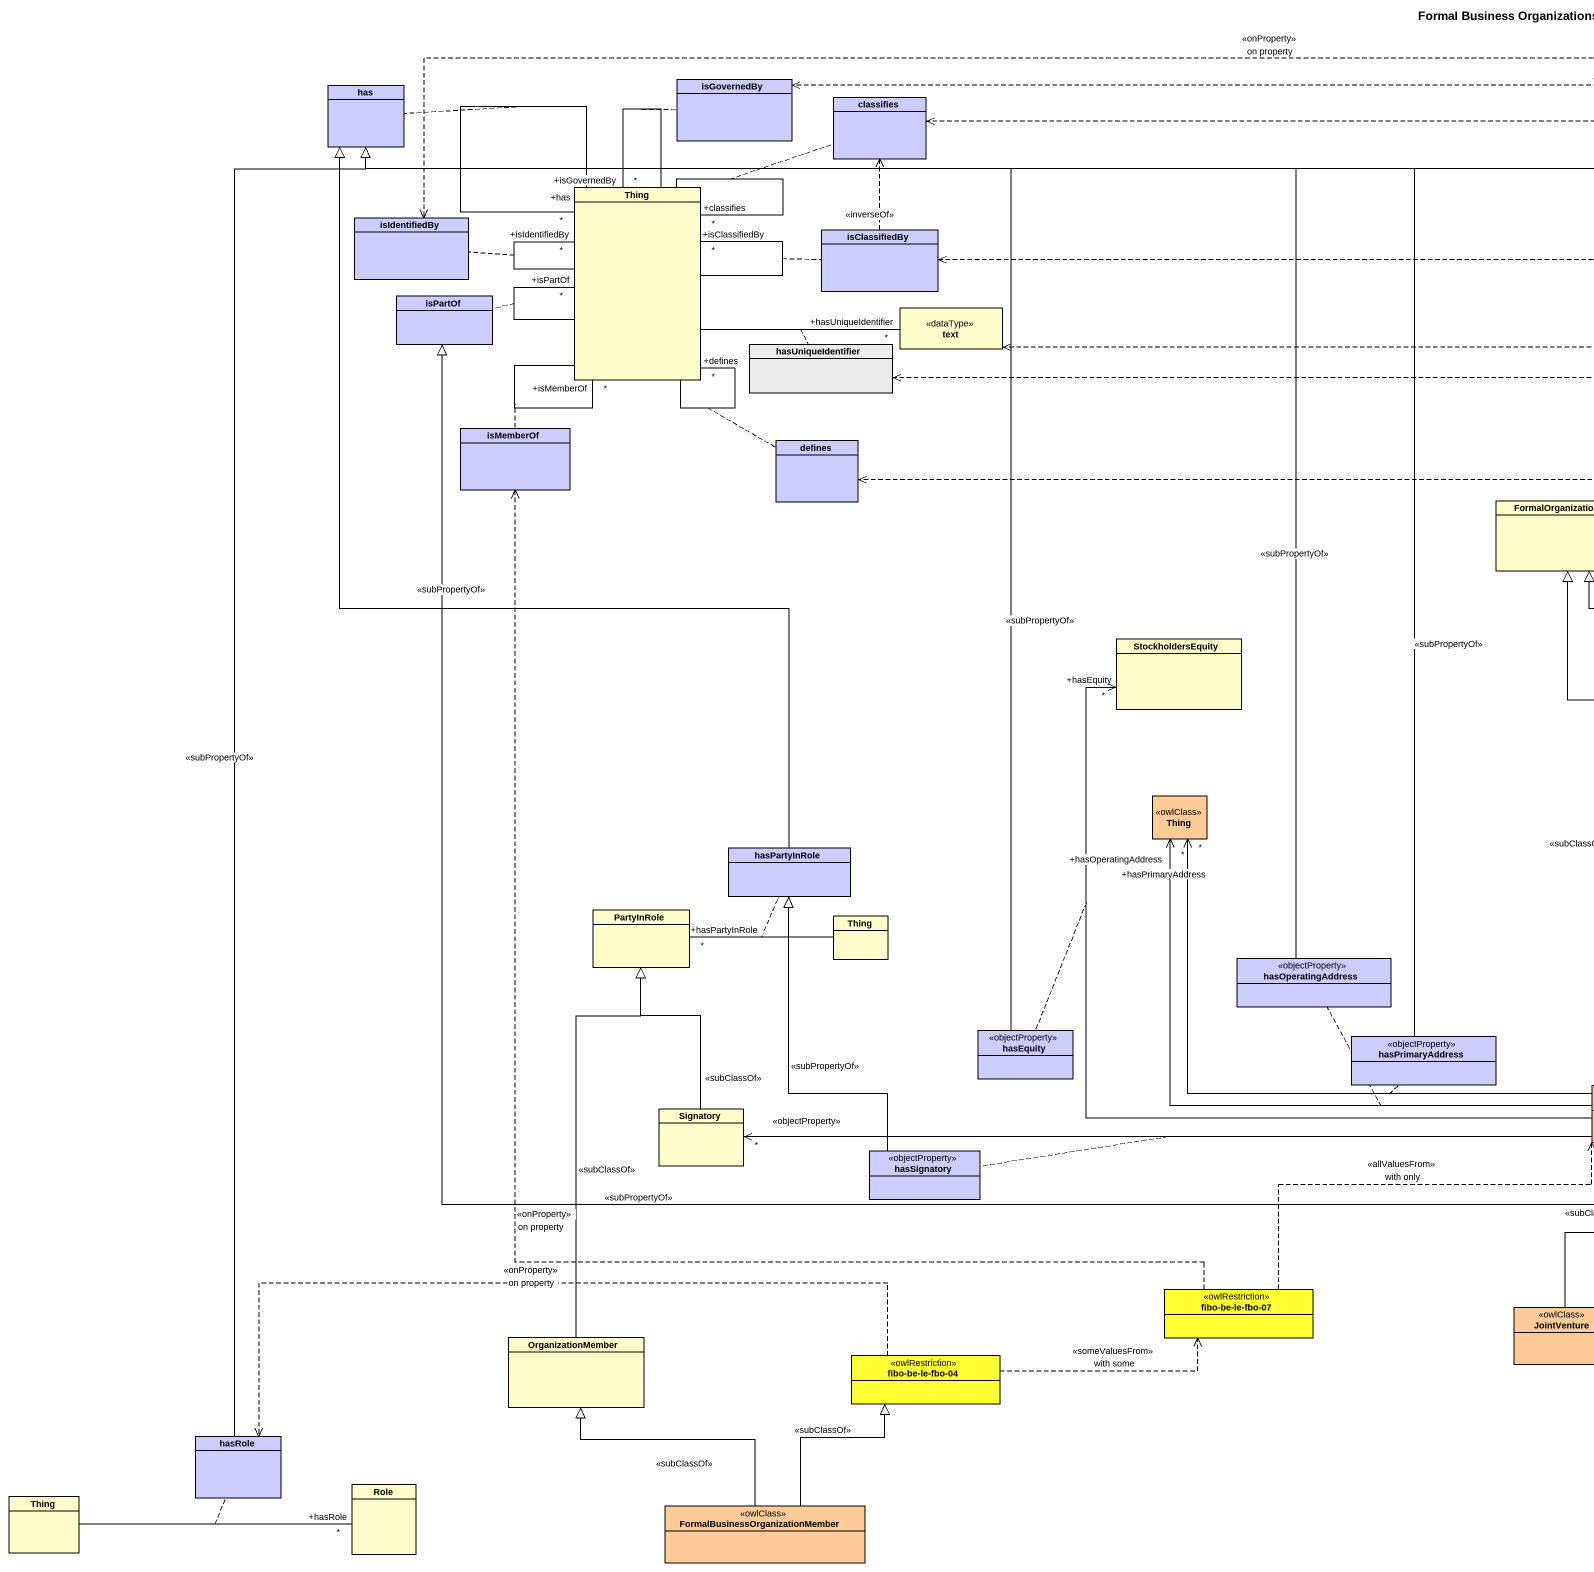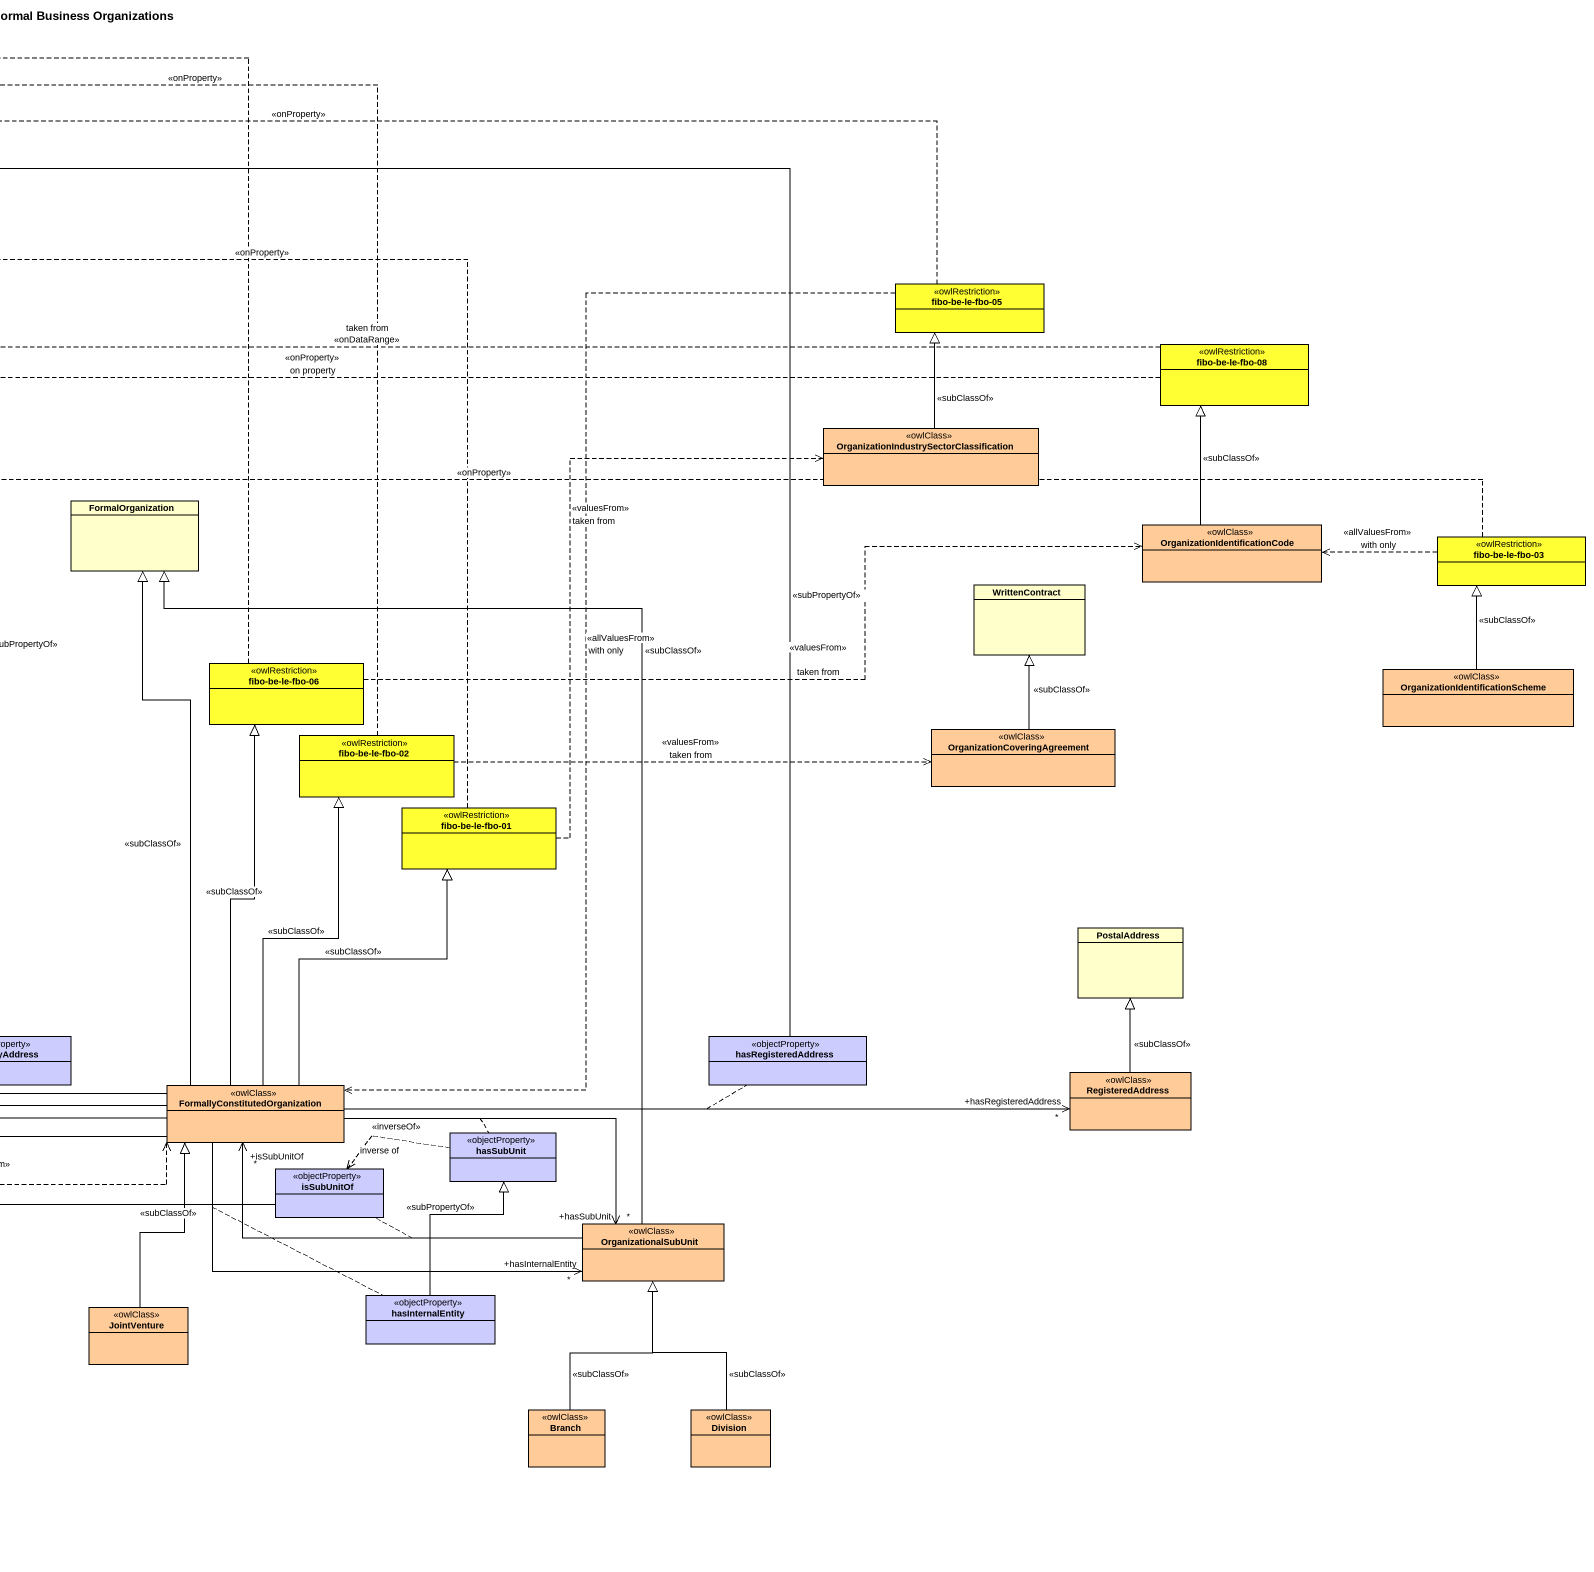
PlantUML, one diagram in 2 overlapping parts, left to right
@startuml
title Formal Business Organizations
hide circle
hide empty members
class has #CCCCFF
class isGovernedBy #CCCCFF
class classifies #CCCCFF
class Thing #FFFFCC
class isIdentifiedBy #CCCCFF
class isClassifiedBy #CCCCFF
class isPartOf #CCCCFF
class "fibo-be-le-fbo-05" as fibo_be_le_fbo_05 <<owlRestriction>> #FFFF33
class hasUniqueIdentifier #ECECEC
class text <<dataType>>
class "fibo-be-le-fbo-08" as fibo_be_le_fbo_08 <<owlRestriction>> #FFFF33
class isMemberOf #CCCCFF
class defines #CCCCFF
class "OrganizationIndustrySectorClassification" as OrganizationIndustrySectorCl <<owlClass>> #FFCC99
class FormalOrganization #FFFFCC
class "OrganizationIdentificationCode" as OrganizationIdentificationCo <<owlClass>> #FFCC99
class "fibo-be-le-fbo-03" as fibo_be_le_fbo_03 <<owlRestriction>> #FFFF33
class WrittenContract #FFFFCC
class StockholdersEquity #FFFFCC
class "fibo-be-le-fbo-06" as fibo_be_le_fbo_06 <<owlRestriction>> #FFFF33
class "OrganizationIdentificationScheme" as OrganizationIdentificationSc <<owlClass>> #FFCC99
class "OrganizationCoveringAgreement" as OrganizationCoveringAgreemen <<owlClass>> #FFCC99
class "fibo-be-le-fbo-02" as fibo_be_le_fbo_02 <<owlRestriction>> #FFFF33
class "Thing" as Thing_2 <<owlClass>> #FFCC99
class "fibo-be-le-fbo-01" as fibo_be_le_fbo_01 <<owlRestriction>> #FFFF33
class hasPartyInRole #CCCCFF
class PartyInRole #FFFFCC
class "Thing" as Thing_3 #FFFFCC
class hasOperatingAddress <<objectProperty>> #CCCCFF
class PostalAddress #FFFFCC
class hasEquity <<objectProperty>> #CCCCFF
class hasPrimaryAddress <<objectProperty>> #CCCCFF
class hasRegisteredAddress <<objectProperty>> #CCCCFF
class RegisteredAddress <<owlClass>> #FFCC99
class Signatory #FFFFCC
class "FormallyConstitutedOrganization" as FormallyConstitutedOrganizat <<owlClass>> #FFCC99
class hasSignatory <<objectProperty>> #CCCCFF
class hasSubUnit <<objectProperty>> #CCCCFF
class isSubUnitOf <<objectProperty>> #CCCCFF
class OrganizationalSubUnit <<owlClass>> #FFCC99
class "fibo-be-le-fbo-07" as fibo_be_le_fbo_07 <<owlRestriction>> #FFFF33
class JointVenture <<owlClass>> #FFCC99
class hasInternalEntity <<objectProperty>> #CCCCFF
class OrganizationMember #FFFFCC
class "fibo-be-le-fbo-04" as fibo_be_le_fbo_04 <<owlRestriction>> #FFFF33
class Branch <<owlClass>> #FFCC99
class Division <<owlClass>> #FFCC99
class hasRole #CCCCFF
class "Thing" as Thing_4 #FFFFCC
class Role #FFFFCC
class "FormalBusinessOrganizationMember" as FormalBusinessOrganizationMe <<owlClass>> #FFCC99
Thing -- "+isIdentifiedBy\n*" Thing
(Thing, Thing) .. isIdentifiedBy
Thing -- "+isGovernedBy\n*" Thing
(Thing, Thing) .. isGovernedBy
Thing -- "+isClassifiedBy\n*" Thing
(Thing, Thing) .. isClassifiedBy
Thing -- "+isMemberOf\n*" Thing
(Thing, Thing) .. isMemberOf
Thing -- "+classifies\n*" Thing
(Thing, Thing) .. classifies
Thing -- "+defines\n*" Thing
(Thing, Thing) .. defines
Thing -- "+has\n*" Thing
(Thing, Thing) .. has
Thing -- "+isPartOf\n*" Thing
(Thing, Thing) .. isPartOf
Thing -right- "+hasUniqueIdentifier\n*" text
(Thing, text) .. hasUniqueIdentifier
isClassifiedBy .up.> classifies : <<inverseOf>>
fibo_be_le_fbo_05 .left.> classifies : <<onProperty>>
fibo_be_le_fbo_05 ..> FormallyConstitutedOrganizat : <<allValuesFrom>>\nwith only
fibo_be_le_fbo_08 .left.> hasUniqueIdentifier : <<onProperty>>\non property
fibo_be_le_fbo_08 .left.> text : <<onDataRange>>\ntaken from
OrganizationIndustrySectorCl -up-|> fibo_be_le_fbo_05 : <<subClassOf>>
OrganizationIdentificationCo -up-|> fibo_be_le_fbo_08 : <<subClassOf>>
fibo_be_le_fbo_03 .left.> defines : <<onProperty>>
fibo_be_le_fbo_03 .left.> OrganizationIdentificationCo : <<allValuesFrom>>\nwith only
fibo_be_le_fbo_06 .left.> isIdentifiedBy : <<onProperty>>\non property
fibo_be_le_fbo_06 .right.> OrganizationIdentificationCo : <<valuesFrom>>\ntaken from
OrganizationIdentificationSc -up-|> fibo_be_le_fbo_03 : <<subClassOf>>
OrganizationCoveringAgreemen -up-|> WrittenContract : <<subClassOf>>
fibo_be_le_fbo_02 .up.> isGovernedBy : <<onProperty>>
fibo_be_le_fbo_02 .right.> OrganizationCoveringAgreemen : <<valuesFrom>>\ntaken from
fibo_be_le_fbo_01 .left.> isClassifiedBy : <<onProperty>>
fibo_be_le_fbo_01 .up.> OrganizationIndustrySectorCl : <<valuesFrom>>\ntaken from
hasPartyInRole -up-|> has : <<subPropertyOf>>
Thing_3 -left- "+hasPartyInRole\n*" PartyInRole
(Thing_3, PartyInRole) .. hasPartyInRole
hasOperatingAddress -up-|> has : <<subPropertyOf>>
hasEquity -up-|> has : <<subPropertyOf>>
hasPrimaryAddress -up-|> has : <<subPropertyOf>>
hasRegisteredAddress -left-|> has : <<subPropertyOf>>
RegisteredAddress -up-|> PostalAddress : <<subClassOf>>
Signatory -up-|> PartyInRole : <<subClassOf>>
FormallyConstitutedOrganizat -up-|> FormalOrganization : <<subClassOf>>
FormallyConstitutedOrganizat -up-> "+hasEquity\n*" StockholdersEquity
(FormallyConstitutedOrganizat, StockholdersEquity) .. hasEquity
FormallyConstitutedOrganizat -up-|> fibo_be_le_fbo_06 : <<subClassOf>>
FormallyConstitutedOrganizat -up-|> fibo_be_le_fbo_02 : <<subClassOf>>
FormallyConstitutedOrganizat -left-> "+hasOperatingAddress\n*" Thing_2
(FormallyConstitutedOrganizat, Thing_2) .. hasOperatingAddress
FormallyConstitutedOrganizat -left-> "+hasPrimaryAddress\n*" Thing_2
(FormallyConstitutedOrganizat, Thing_2) .. hasPrimaryAddress
FormallyConstitutedOrganizat -up-|> fibo_be_le_fbo_01 : <<subClassOf>>
FormallyConstitutedOrganizat -right-> "+hasRegisteredAddress\n*" RegisteredAddress
(FormallyConstitutedOrganizat, RegisteredAddress) .. hasRegisteredAddress
FormallyConstitutedOrganizat -left-> "<<objectProperty>>\n*" Signatory
(FormallyConstitutedOrganizat, Signatory) .. hasSignatory
FormallyConstitutedOrganizat -right-> "+hasSubUnit\n*" OrganizationalSubUnit
(FormallyConstitutedOrganizat, OrganizationalSubUnit) .. hasSubUnit
FormallyConstitutedOrganizat -right-> "+hasInternalEntity\n*" OrganizationalSubUnit
(FormallyConstitutedOrganizat, OrganizationalSubUnit) .. hasInternalEntity
hasSignatory -up-|> hasPartyInRole : <<subPropertyOf>>
hasSubUnit .left.> isSubUnitOf : <<inverseOf>>\ninverse of
isSubUnitOf -up-|> isPartOf : <<subPropertyOf>>
OrganizationalSubUnit -up-|> FormalOrganization : <<subClassOf>>
OrganizationalSubUnit -left-> "+isSubUnitOf\n*" FormallyConstitutedOrganizat
(OrganizationalSubUnit, FormallyConstitutedOrganizat) .. isSubUnitOf
fibo_be_le_fbo_07 .up.> isMemberOf : <<onProperty>>\non property
fibo_be_le_fbo_07 .right.> FormallyConstitutedOrganizat : <<allValuesFrom>>\nwith only
JointVenture -up-|> FormallyConstitutedOrganizat : <<subClassOf>>
hasInternalEntity -up-|> hasSubUnit : <<subPropertyOf>>
OrganizationMember -up-|> PartyInRole : <<subClassOf>>
fibo_be_le_fbo_04 .right.> fibo_be_le_fbo_07 : <<someValuesFrom>>\nwith some
fibo_be_le_fbo_04 .left.> hasRole : <<onProperty>>\non property
Branch -up-|> OrganizationalSubUnit : <<subClassOf>>
Division -up-|> OrganizationalSubUnit : <<subClassOf>>
hasRole -up-|> has : <<subPropertyOf>>
Thing_4 -right- "+hasRole\n*" Role
(Thing_4, Role) .. hasRole
FormalBusinessOrganizationMe -up-|> OrganizationMember : <<subClassOf>>
FormalBusinessOrganizationMe -up-|> fibo_be_le_fbo_04 : <<subClassOf>>
@enduml
